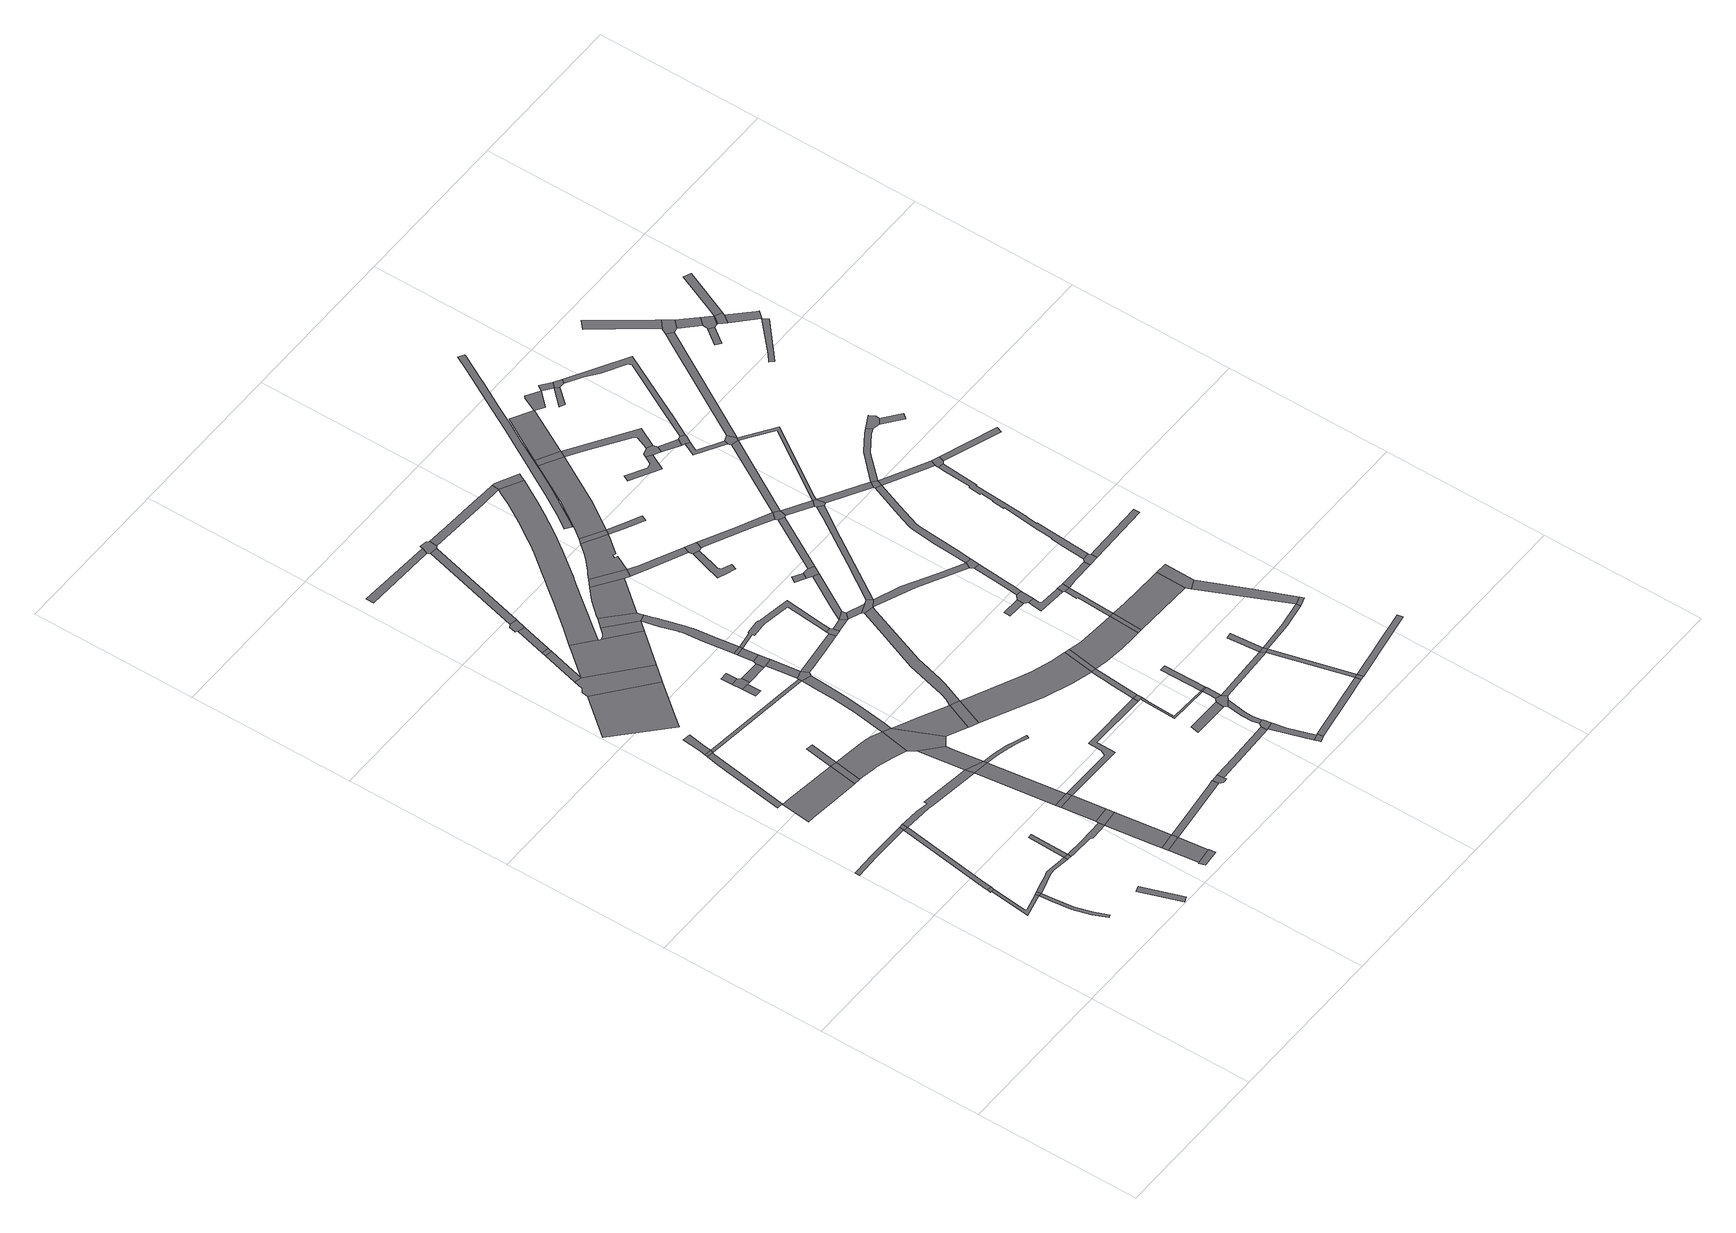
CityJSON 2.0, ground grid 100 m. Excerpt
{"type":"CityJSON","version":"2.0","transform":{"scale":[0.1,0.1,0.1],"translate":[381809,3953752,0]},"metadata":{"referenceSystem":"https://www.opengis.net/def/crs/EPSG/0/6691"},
"CityObjects":{
"road1":{"type":"Road","attributes":{"class":"1040","RoadStructureAttribute.sectionType":"1"},"geometry":[{"type":"MultiSurface","lod":"1","boundaries":[[[0,1,2,3,4,5,6,7,8]]]}]},
"road2":{"type":"Road","attributes":{"class":"1040","RoadStructureAttribute.sectionType":"4"},"geometry":[{"type":"MultiSurface","lod":"1","boundaries":[[[9,10,0,8,11,12]]]}]},
"road3":{"type":"Road","attributes":{"class":"1040","RoadStructureAttribute.sectionType":"1"},"geometry":[{"type":"MultiSurface","lod":"1","boundaries":[[[13,14,15,16,17,18,19,20,21,22]]]}]},
"road4":{"type":"Road","attributes":{"class":"1040","RoadStructureAttribute.sectionType":"4"},"geometry":[{"type":"MultiSurface","lod":"1","boundaries":[[[23,4,3,14,13]]]}]},
"road5":{"type":"Road","attributes":{"class":"1040","RoadStructureAttribute.sectionType":"1"},"geometry":[{"type":"MultiSurface","lod":"1","boundaries":[[[24,25,26,27,28,29,30,31]]]}]},
"road6":{"type":"Road","attributes":{"class":"1040","RoadStructureAttribute.sectionType":"1"},"geometry":[{"type":"MultiSurface","lod":"1","boundaries":[[[32,33,9,12,34,35]]]}]},
"road7":{"type":"Road","attributes":{"class":"1040","RoadStructureAttribute.sectionType":"1"},"geometry":[{"type":"MultiSurface","lod":"1","boundaries":[[[36,37,38,23,13,39,40,41,42,43,44]]]}]},
"road8":{"type":"Road","attributes":{"class":"1040","RoadStructureAttribute.sectionType":"1"},"geometry":[{"type":"MultiSurface","lod":"1","boundaries":[[[45,46,47,48]]]}]},
"road9":{"type":"Road","attributes":{"class":"1040","RoadStructureAttribute.sectionType":"4"},"geometry":[{"type":"MultiSurface","lod":"1","boundaries":[[[31,30,32,35,49]]]}]},
"road10":{"type":"Road","attributes":{"class":"1040","RoadStructureAttribute.sectionType":"1"},"geometry":[{"type":"MultiSurface","lod":"1","boundaries":[[[50,51,52,53,54,55]]]}]},
"road11":{"type":"Road","attributes":{"name":"都道8号","class":"1040","function":"3","usage":"1","RoadStructureAttribute.sectionType":"1"},"geometry":[{"type":"MultiSurface","lod":"1","boundaries":[[[56,57,58,59,60,61,62]]]}]},
"road12":{"type":"Road","attributes":{"class":"1040","RoadStructureAttribute.sectionType":"4"},"geometry":[{"type":"MultiSurface","lod":"1","boundaries":[[[44,43,63,64,65]]]}]},
"road13":{"type":"Road","attributes":{"class":"1040","RoadStructureAttribute.sectionType":"1"},"geometry":[{"type":"MultiSurface","lod":"1","boundaries":[[[66,44,65,67]]]}]},
"road14":{"type":"Road","attributes":{"class":"1040","RoadStructureAttribute.sectionType":"4"},"geometry":[{"type":"MultiSurface","lod":"1","boundaries":[[[68,50,55,69,70]]]}]},
"road15":{"type":"Road","attributes":{"class":"1040","RoadStructureAttribute.sectionType":"1"},"geometry":[{"type":"MultiSurface","lod":"1","boundaries":[[[71,72,68,70,73,74]]]}]},
"road16":{"type":"Road","attributes":{"class":"1040","RoadStructureAttribute.sectionType":"1"},"geometry":[{"type":"MultiSurface","lod":"1","boundaries":[[[65,64,75,76,77,78,79,80,81]]]}]},
"road17":{"type":"Road","attributes":{"class":"1040","RoadStructureAttribute.sectionType":"1"},"geometry":[{"type":"MultiSurface","lod":"1","boundaries":[[[82,83,84,85,49,35,86,87,88,89]]]}]},
"road18":{"type":"Road","attributes":{"name":"都道8号","class":"1040","function":"3","usage":"1","RoadStructureAttribute.sectionType":"4"},"geometry":[{"type":"MultiSurface","lod":"1","boundaries":[[[61,60,90,91]]]}]},
"road19":{"type":"Road","attributes":{"class":"1040","RoadStructureAttribute.sectionType":"4"},"geometry":[{"type":"MultiSurface","lod":"1","boundaries":[[[92,93,94,95,96,97]]]}]},
"road20":{"type":"Road","attributes":{"name":"都道317号","class":"1040","function":"3","usage":"2","RoadStructureAttribute.sectionType":"1"},"geometry":[{"type":"MultiSurface","lod":"1","boundaries":[[[98,99,100,101,102]]]}]},
"road21":{"type":"Road","attributes":{"class":"1040","RoadStructureAttribute.sectionType":"1"},"geometry":[{"type":"MultiSurface","lod":"1","boundaries":[[[103,104,105,106,107,94,93]]]}]},
"road22":{"type":"Road","attributes":{"class":"1040","RoadStructureAttribute.sectionType":"1"},"geometry":[{"type":"MultiSurface","lod":"1","boundaries":[[[108,61,91,109]]]}]},
"road23":{"type":"Road","attributes":{"class":"1040","RoadStructureAttribute.sectionType":"4"},"geometry":[{"type":"MultiSurface","lod":"1","boundaries":[[[110,111,105,104]]]}]},
"road24":{"type":"Road","attributes":{"class":"1040","RoadStructureAttribute.sectionType":"1"},"geometry":[{"type":"MultiSurface","lod":"1","boundaries":[[[112,78,113,111,110]]]}]},
"road25":{"type":"Road","attributes":{"class":"1040","RoadStructureAttribute.sectionType":"4"},"geometry":[{"type":"MultiSurface","lod":"1","boundaries":[[[114,115,79,78,112]]]}]},
"road26":{"type":"Road","attributes":{"name":"都道8号","class":"1040","function":"3","usage":"1","RoadStructureAttribute.sectionType":"1"},"geometry":[{"type":"MultiSurface","lod":"1","boundaries":[[[91,90,116,117,118,119,120,121,122,123,124,125]]]}]},
"road27":{"type":"Road","attributes":{"class":"1040","RoadStructureAttribute.sectionType":"1"},"geometry":[{"type":"MultiSurface","lod":"1","boundaries":[[[126,127,115,114]]]}]},
"road28":{"type":"Road","attributes":{"class":"1040","RoadStructureAttribute.sectionType":"4"},"geometry":[{"type":"MultiSurface","lod":"1","boundaries":[[[128,129,127,126,130]]]}]},
"road29":{"type":"Road","attributes":{"class":"1040","RoadStructureAttribute.sectionType":"1"},"geometry":[{"type":"MultiSurface","lod":"1","boundaries":[[[88,129,128,131,132,133]]]}]},
"road30":{"type":"Road","attributes":{"class":"1040","RoadStructureAttribute.sectionType":"1"},"geometry":[{"type":"MultiSurface","lod":"1","boundaries":[[[70,69,134,135,136]]]}]},
"road31":{"type":"Road","attributes":{"class":"1040","RoadStructureAttribute.sectionType":"1"},"geometry":[{"type":"MultiSurface","lod":"1","boundaries":[[[137,138,139,140,141]]]}]},
"road32":{"type":"Road","attributes":{"name":"都道317号","class":"1040","function":"3","usage":"2","RoadStructureAttribute.sectionType":"4"},"geometry":[{"type":"MultiSurface","lod":"1","boundaries":[[[138,142,143,98,102,144,145,139]]]}]},
"road33":{"type":"Road","attributes":{"class":"1040","RoadStructureAttribute.sectionType":"4"},"geometry":[{"type":"MultiSurface","lod":"1","boundaries":[[[89,88,133,146]]]}]},
"road34":{"type":"Road","attributes":{"class":"1040","RoadStructureAttribute.sectionType":"1"},"geometry":[{"type":"MultiSurface","lod":"1","boundaries":[[[147,148,89,146,149,150]]]}]},
"road35":{"type":"Road","attributes":{"class":"1040","RoadStructureAttribute.sectionType":"4"},"geometry":[{"type":"MultiSurface","lod":"1","boundaries":[[[151,137,141,152]]]}]},
"road36":{"type":"Road","attributes":{"class":"1040","RoadStructureAttribute.sectionType":"1"},"geometry":[{"type":"MultiSurface","lod":"1","boundaries":[[[153,154,110,104,155]]]}]},
"road37":{"type":"Road","attributes":{"name":"都道8号","class":"1040","function":"3","usage":"1","RoadStructureAttribute.sectionType":"4"},"geometry":[{"type":"MultiSurface","lod":"1","boundaries":[[[121,120,147,150,156,157]]]}]},
"road38":{"type":"Road","attributes":{"class":"1040","RoadStructureAttribute.sectionType":"1"},"geometry":[{"type":"MultiSurface","lod":"1","boundaries":[[[158,151,152,159]]]}]},
"road39":{"type":"Road","attributes":{"class":"1040","RoadStructureAttribute.sectionType":"1"},"geometry":[{"type":"MultiSurface","lod":"1","boundaries":[[[160,161,162,163]]]}]},
"road40":{"type":"Road","attributes":{"name":"都道317号","class":"1040","function":"3","usage":"2","RoadStructureAttribute.sectionType":"1"},"geometry":[{"type":"MultiSurface","lod":"1","boundaries":[[[164,165,139,145,166,167,168,169,170,171,172,173,174,175,176]]]}]},
"road41":{"type":"Road","attributes":{"class":"1040","RoadStructureAttribute.sectionType":"4"},"geometry":[{"type":"MultiSurface","lod":"1","boundaries":[[[177,178,179,158,159,180]]]}]},
"road42":{"type":"Road","attributes":{"class":"1040","RoadStructureAttribute.sectionType":"4"},"geometry":[{"type":"MultiSurface","lod":"1","boundaries":[[[181,182,161,160,183,184]]]}]},
"road43":{"type":"Road","attributes":{"class":"1040","RoadStructureAttribute.sectionType":"1"},"geometry":[{"type":"MultiSurface","lod":"1","boundaries":[[[185,186,182,181]]]}]},
"road44":{"type":"Road","attributes":{"class":"1040","RoadStructureAttribute.sectionType":"1"},"geometry":[{"type":"MultiSurface","lod":"1","boundaries":[[[146,133,187,188,189,190,191,192,193,194]]]}]},
"road45":{"type":"Road","attributes":{"class":"1040","RoadStructureAttribute.sectionType":"1"},"geometry":[{"type":"MultiSurface","lod":"1","boundaries":[[[134,195,196,197,198,199,121,157,200,201,202,203,204]]]}]},
"road46":{"type":"Road","attributes":{"name":"都道8号","class":"1040","function":"3","usage":"1","RoadStructureAttribute.sectionType":"1"},"geometry":[{"type":"MultiSurface","lod":"1","boundaries":[[[157,156,205,206,207,208]]]}]},
"road47":{"type":"Road","attributes":{"class":"1040","RoadStructureAttribute.sectionType":"1"},"geometry":[{"type":"MultiSurface","lod":"1","boundaries":[[[209,184,183,210]]]}]},
"road48":{"type":"Road","attributes":{"class":"1040","RoadStructureAttribute.sectionType":"1"},"geometry":[{"type":"MultiSurface","lod":"1","boundaries":[[[211,212,213,214]]]}]},
"road49":{"type":"Road","attributes":{"name":"都道317号","class":"1040","function":"3","usage":"2","RoadStructureAttribute.sectionType":"1"},"geometry":[{"type":"MultiSurface","lod":"1","boundaries":[[[215,216,217,218,170,169,219]]]}]},
"road50":{"type":"Road","attributes":{"class":"1040","RoadStructureAttribute.sectionType":"4"},"geometry":[{"type":"MultiSurface","lod":"1","boundaries":[[[220,221,135,134,204,222]]]}]},
"road51":{"type":"Road","attributes":{"class":"1040","RoadStructureAttribute.sectionType":"4"},"geometry":[{"type":"MultiSurface","lod":"1","boundaries":[[[223,224,153,155,225,226,227]]]}]},
"road52":{"type":"Road","attributes":{"class":"1040","RoadStructureAttribute.sectionType":"1"},"geometry":[{"type":"MultiSurface","lod":"1","boundaries":[[[228,229,230,221,220]]]}]},
"road53":{"type":"Road","attributes":{"name":"都道8号","class":"1040","function":"3","usage":"1","RoadStructureAttribute.sectionType":"4"},"geometry":[{"type":"MultiSurface","lod":"1","boundaries":[[[206,205,231,232,233]]]}]},
"road54":{"type":"Road","attributes":{"class":"1040","RoadStructureAttribute.sectionType":"4"},"geometry":[{"type":"MultiSurface","lod":"1","boundaries":[[[234,235,209,210,229,228,236]]]}]},
"road55":{"type":"Road","attributes":{"class":"1040","RoadStructureAttribute.sectionType":"1"},"geometry":[{"type":"MultiSurface","lod":"1","boundaries":[[[237,238,239,240,130,126,241,242,243]]]}]},
"road56":{"type":"Road","attributes":{"class":"1040","RoadStructureAttribute.sectionType":"1"},"geometry":[{"type":"MultiSurface","lod":"1","boundaries":[[[244,177,180,245]]]}]},
"road57":{"type":"Road","attributes":{"class":"1040","RoadStructureAttribute.sectionType":"1"},"geometry":[{"type":"MultiSurface","lod":"1","boundaries":[[[246,247,235,234,248]]]}]},
"road58":{"type":"Road","attributes":{"class":"1040","RoadStructureAttribute.sectionType":"4"},"geometry":[{"type":"MultiSurface","lod":"1","boundaries":[[[249,250,247,246,251]]]}]},
"road59":{"type":"Road","attributes":{"name":"都道317号","class":"1040","function":"3","usage":"2","RoadStructureAttribute.sectionType":"4"},"geometry":[{"type":"MultiSurface","lod":"1","boundaries":[[[252,253,215,219,254,255,256]]]}]},
"road60":{"type":"Road","attributes":{"class":"1040","RoadStructureAttribute.sectionType":"1"},"geometry":[{"type":"MultiSurface","lod":"1","boundaries":[[[257,258,259,260,261,262,263,264,254,219,265,266,267,268,269,270,250,249]]]}]},
"road61":{"type":"Road","attributes":{"class":"1040","RoadStructureAttribute.sectionType":"1"},"geometry":[{"type":"MultiSurface","lod":"1","boundaries":[[[271,272,220,222,273,274,275,276,277,278]]]}]},
"road62":{"type":"Road","attributes":{"name":"都道317号","class":"1040","function":"3","usage":"2","RoadStructureAttribute.sectionType":"1"},"geometry":[{"type":"MultiSurface","lod":"1","boundaries":[[[279,280,281,252,256,282]]]}]},
"road63":{"type":"Road","attributes":{"class":"1040","RoadStructureAttribute.sectionType":"4"},"geometry":[{"type":"MultiSurface","lod":"1","boundaries":[[[283,214,213,244,245,284,285,286]]]}]},
"road64":{"type":"Road","attributes":{"class":"1040","RoadStructureAttribute.sectionType":"1"},"geometry":[{"type":"MultiSurface","lod":"1","boundaries":[[[287,288,223,227,289]]]}]},
"road65":{"type":"Road","attributes":{"class":"1040","RoadStructureAttribute.sectionType":"1"},"geometry":[{"type":"MultiSurface","lod":"1","boundaries":[[[290,291,292,293,294,295,296,297,249,251,298,299,300,301,302,303,304,305,306,307,308]]]}]},
"road66":{"type":"Road","attributes":{"name":"都道8号","class":"1040","function":"3","usage":"1","RoadStructureAttribute.sectionType":"1"},"geometry":[{"type":"MultiSurface","lod":"1","boundaries":[[[233,232,309,310,311,312,313,314,315,316]]]}]},
"road67":{"type":"Road","attributes":{"class":"1040","RoadStructureAttribute.sectionType":"1"},"geometry":[{"type":"MultiSurface","lod":"1","boundaries":[[[317,318,319,320,321,322,323,206,233,324,325,326,327,328,329]]]}]},
"road68":{"type":"Road","attributes":{"name":"都道317号","class":"1040","function":"3","usage":"2","RoadStructureAttribute.sectionType":"1"},"geometry":[{"type":"MultiSurface","lod":"1","boundaries":[[[330,331,332,333,334,335,336,337,338,339,340,341,164,176,342,343,344,345,346,347,348,349,350,351,352]]]}]},
"road69":{"type":"Road","attributes":{"name":"都道317号","class":"1040","function":"3","usage":"2","RoadStructureAttribute.sectionType":"4"},"geometry":[{"type":"MultiSurface","lod":"1","boundaries":[[[353,279,282,354,355]]]}]},
"road70":{"type":"Road","attributes":{"class":"1040","RoadStructureAttribute.sectionType":"4"},"geometry":[{"type":"MultiSurface","lod":"1","boundaries":[[[307,356,271,278,357,358,359,308]]]}]},
"road71":{"type":"Road","attributes":{"class":"1040","RoadStructureAttribute.sectionType":"1"},"geometry":[{"type":"MultiSurface","lod":"1","boundaries":[[[360,359,358,361,362,363]]]}]},
"road72":{"type":"Road","attributes":{"class":"1040","RoadStructureAttribute.sectionType":"1"},"geometry":[{"type":"MultiSurface","lod":"1","boundaries":[[[364,365,366,367]]]}]},
"road73":{"type":"Road","attributes":{"class":"1040","RoadStructureAttribute.sectionType":"4"},"geometry":[{"type":"MultiSurface","lod":"1","boundaries":[[[237,243,368,369,370]]]}]},
"road74":{"type":"Road","attributes":{"name":"都道317号","class":"1040","function":"3","usage":"2","RoadStructureAttribute.sectionType":"1"},"geometry":[{"type":"MultiSurface","lod":"1","boundaries":[[[371,372,373,374,375,376,353,355,377,378,379,380,381,382]]]}]},
"road75":{"type":"Road","attributes":{"class":"1040","RoadStructureAttribute.sectionType":"1"},"geometry":[{"type":"MultiSurface","lod":"1","boundaries":[[[383,384,385,386,387,388,389,390,391,392]]]}]},
"road76":{"type":"Road","attributes":{"class":"1040","RoadStructureAttribute.sectionType":"4"},"geometry":[{"type":"MultiSurface","lod":"1","boundaries":[[[393,392,391,394,395,396]]]}]},
"road77":{"type":"Road","attributes":{"class":"1040","RoadStructureAttribute.sectionType":"4"},"geometry":[{"type":"MultiSurface","lod":"1","boundaries":[[[397,398,399,287,289,388,387]]]}]},
"road78":{"type":"Road","attributes":{"class":"1040","RoadStructureAttribute.sectionType":"4"},"geometry":[{"type":"MultiSurface","lod":"1","boundaries":[[[400,360,363,401]]]}]},
"road79":{"type":"Road","attributes":{"class":"1040","RoadStructureAttribute.sectionType":"1"},"geometry":[{"type":"MultiSurface","lod":"1","boundaries":[[[311,402,403,404,405,237,370,406]]]}]},
"road80":{"type":"Road","attributes":{"class":"1040","RoadStructureAttribute.sectionType":"1"},"geometry":[{"type":"MultiSurface","lod":"1","boundaries":[[[368,407,408,409,410,411,369]]]}]},
"road81":{"type":"Road","attributes":{"class":"1040","RoadStructureAttribute.sectionType":"1"},"geometry":[{"type":"MultiSurface","lod":"1","boundaries":[[[412,413,414,415,416,285,284,417,330,418]]]}]},
"road82":{"type":"Road","attributes":{"class":"1040","RoadStructureAttribute.sectionType":"1"},"geometry":[{"type":"MultiSurface","lod":"1","boundaries":[[[419,420,421,422,423,424,425,426,399,398]]]}]},
"road83":{"type":"Road","attributes":{"class":"1040","RoadStructureAttribute.sectionType":"1"},"geometry":[{"type":"MultiSurface","lod":"1","boundaries":[[[355,354,427,428,429,430,431,432,433]]]}]},
"road84":{"type":"Road","attributes":{"class":"1040","RoadStructureAttribute.sectionType":"1"},"geometry":[{"type":"MultiSurface","lod":"1","boundaries":[[[401,363,434,435]]]}]},
"road85":{"type":"Road","attributes":{"class":"1040","RoadStructureAttribute.sectionType":"4"},"geometry":[{"type":"MultiSurface","lod":"1","boundaries":[[[436,367,366,423,422,437,438]]]}]},
"road86":{"type":"Road","attributes":{"name":"都道317号","class":"1040","function":"3","usage":"2","RoadStructureAttribute.sectionType":"4"},"geometry":[{"type":"MultiSurface","lod":"1","boundaries":[[[439,440,371,382,441]]]}]},
"road87":{"type":"Road","attributes":{"name":"都道8号","class":"1040","function":"3","usage":"1","RoadStructureAttribute.sectionType":"4"},"geometry":[{"type":"MultiSurface","lod":"1","boundaries":[[[312,311,406,442]]]}]},
"road88":{"type":"Road","attributes":{"class":"1040","RoadStructureAttribute.sectionType":"4"},"geometry":[{"type":"MultiSurface","lod":"1","boundaries":[[[443,435,434,317,329,444]]]}]},
"road89":{"type":"Road","attributes":{"class":"1040","RoadStructureAttribute.sectionType":"1"},"geometry":[{"type":"MultiSurface","lod":"1","boundaries":[[[445,446,360,400,447,448]]]}]},
"road90":{"type":"Road","attributes":{"class":"1040","RoadStructureAttribute.sectionType":"1"},"geometry":[{"type":"MultiSurface","lod":"1","boundaries":[[[449,408,450,451,436,438,452,453]]]}]},
"road91":{"type":"Road","attributes":{"class":"1040","RoadStructureAttribute.sectionType":"1"},"geometry":[{"type":"MultiSurface","lod":"1","boundaries":[[[454,455,456,457,458,459,460,461,462,463]]]}]},
"road92":{"type":"Road","attributes":{"class":"1040","RoadStructureAttribute.sectionType":"4"},"geometry":[{"type":"MultiSurface","lod":"1","boundaries":[[[464,409,408,449]]]}]},
"road93":{"type":"Road","attributes":{"class":"1040","RoadStructureAttribute.sectionType":"1"},"geometry":[{"type":"MultiSurface","lod":"1","boundaries":[[[465,466,409,464]]]}]},
"road94":{"type":"Road","attributes":{"class":"1040","RoadStructureAttribute.sectionType":"1"},"geometry":[{"type":"MultiSurface","lod":"1","boundaries":[[[467,468,469,470]]]}]},
"road95":{"type":"Road","attributes":{"class":"1040","RoadStructureAttribute.sectionType":"4"},"geometry":[{"type":"MultiSurface","lod":"1","boundaries":[[[431,430,454,463,471,472,473]]]}]},
"road96":{"type":"Road","attributes":{"class":"1040","RoadStructureAttribute.sectionType":"4"},"geometry":[{"type":"MultiSurface","lod":"1","boundaries":[[[470,469,445,448,474,475]]]}]},
"road97":{"type":"Road","attributes":{"class":"1040","RoadStructureAttribute.sectionType":"1"},"geometry":[{"type":"MultiSurface","lod":"1","boundaries":[[[441,382,476,477,478,479]]]}]},
"road98":{"type":"Road","attributes":{"class":"1040","RoadStructureAttribute.sectionType":"1"},"geometry":[{"type":"MultiSurface","lod":"1","boundaries":[[[480,393,396,481,482]]]}]},
"road99":{"type":"Road","attributes":{"name":"都道8号","class":"1040","function":"3","usage":"1","RoadStructureAttribute.sectionType":"1"},"geometry":[{"type":"MultiSurface","lod":"1","boundaries":[[[442,406,483,484,485,486,487,488,489,490]]]}]},
"road100":{"type":"Road","attributes":{"class":"1040","RoadStructureAttribute.sectionType":"1"},"geometry":[{"type":"MultiSurface","lod":"1","boundaries":[[[491,438,437,492]]]}]},
"road101":{"type":"Road","attributes":{"name":"都道317号","class":"1040","function":"3","usage":"2","RoadStructureAttribute.sectionType":"1"},"geometry":[{"type":"MultiSurface","lod":"1","boundaries":[[[493,494,495,496,497,439,441,498,499,500,501,502,503]]]}]},
"road102":{"type":"Road","attributes":{"name":"都道317号","class":"1040","function":"3","usage":"2","RoadStructureAttribute.sectionType":"4"},"geometry":[{"type":"MultiSurface","lod":"1","boundaries":[[[418,330,352,504,505,506,507]]]}]},
"road103":{"type":"Road","attributes":{"class":"1040","RoadStructureAttribute.sectionType":"1"},"geometry":[{"type":"MultiSurface","lod":"1","boundaries":[[[508,509,444,329,510,511,512,513,514,515]]]}]},
"road104":{"type":"Road","attributes":{"class":"1040","RoadStructureAttribute.sectionType":"1"},"geometry":[{"type":"MultiSurface","lod":"1","boundaries":[[[516,517,518,519]]]}]},
"road105":{"type":"Road","attributes":{"class":"1040","RoadStructureAttribute.sectionType":"1"},"geometry":[{"type":"MultiSurface","lod":"1","boundaries":[[[472,471,520,521,522,523,524]]]}]},
"road106":{"type":"Road","attributes":{"class":"1040","RoadStructureAttribute.sectionType":"1"},"geometry":[{"type":"MultiSurface","lod":"1","boundaries":[[[525,526,527,475,474,528]]]}]},
"road107":{"type":"Road","attributes":{"class":"1040","RoadStructureAttribute.sectionType":"1"},"geometry":[{"type":"MultiSurface","lod":"1","boundaries":[[[529,530,531,443,444,532,533]]]}]},
"road108":{"type":"Road","attributes":{"class":"1040","RoadStructureAttribute.sectionType":"4"},"geometry":[{"type":"MultiSurface","lod":"1","boundaries":[[[534,519,518,535,536,537]]]}]},
"road109":{"type":"Road","attributes":{"name":"都道8号","class":"1040","function":"3","usage":"1","RoadStructureAttribute.sectionType":"4"},"geometry":[{"type":"MultiSurface","lod":"1","boundaries":[[[487,486,538,539]]]}]},
"road110":{"type":"Road","attributes":{"class":"1040","RoadStructureAttribute.sectionType":"1"},"geometry":[{"type":"MultiSurface","lod":"1","boundaries":[[[535,540,541,542,543,544,545,546,536]]]}]},
"road111":{"type":"Road","attributes":{"class":"1040","RoadStructureAttribute.sectionType":"4"},"geometry":[{"type":"MultiSurface","lod":"1","boundaries":[[[547,480,482,548]]]}]},
"road112":{"type":"Road","attributes":{"class":"1040","RoadStructureAttribute.sectionType":"1"},"geometry":[{"type":"MultiSurface","lod":"1","boundaries":[[[549,492,480,547]]]}]},
"road113":{"type":"Road","attributes":{"class":"1040","RoadStructureAttribute.sectionType":"4"},"geometry":[{"type":"MultiSurface","lod":"1","boundaries":[[[550,491,492,549]]]}]},
"road114":{"type":"Road","attributes":{"class":"1040","RoadStructureAttribute.sectionType":"1"},"geometry":[{"type":"MultiSurface","lod":"1","boundaries":[[[551,552,491,550]]]}]},
"road115":{"type":"Road","attributes":{"class":"1040","RoadStructureAttribute.sectionType":"1"},"geometry":[{"type":"MultiSurface","lod":"1","boundaries":[[[553,554,555,534,537,556,557,558]]]}]},
"road116":{"type":"Road","attributes":{"class":"1040","RoadStructureAttribute.sectionType":"1"},"geometry":[{"type":"MultiSurface","lod":"1","boundaries":[[[559,560,561,487,539,562]]]}]},
"road117":{"type":"Road","attributes":{"name":"都道317号","class":"1040","function":"3","usage":"2","RoadStructureAttribute.sectionType":"4"},"geometry":[{"type":"MultiSurface","lod":"1","boundaries":[[[563,493,503,564]]]}]},
"road118":{"type":"Road","attributes":{"class":"1040","RoadStructureAttribute.sectionType":"4"},"geometry":[{"type":"MultiSurface","lod":"1","boundaries":[[[543,542,559,562,565,566]]]}]},
"road119":{"type":"Road","attributes":{"class":"1040","RoadStructureAttribute.sectionType":"4"},"geometry":[{"type":"MultiSurface","lod":"1","boundaries":[[[523,522,525,528,567,568]]]}]},
"road120":{"type":"Road","attributes":{"class":"1040","RoadStructureAttribute.sectionType":"4"},"geometry":[{"type":"MultiSurface","lod":"1","boundaries":[[[515,514,569,553,558,570]]]}]},
"road121":{"type":"Road","attributes":{"class":"1040","usage":"2","RoadStructureAttribute.sectionType":"1"},"geometry":[{"type":"MultiSurface","lod":"1","boundaries":[[[571,572,573,574,575,576,577,578,579,580,581,582,583,584,585,586,587,588,589,590,591,592,593,594,595,596,597]]]}]},
"road122":{"type":"Road","attributes":{"name":"都道8号","class":"1040","function":"3","usage":"1","RoadStructureAttribute.sectionType":"1"},"geometry":[{"type":"MultiSurface","lod":"1","boundaries":[[[539,538,598,599,600,601,602]]]}]},
"road123":{"type":"Road","attributes":{"class":"1040","RoadStructureAttribute.sectionType":"1"},"geometry":[{"type":"MultiSurface","lod":"1","boundaries":[[[603,604,605,606,607,608,609]]]}]},
"road124":{"type":"Road","attributes":{"class":"1040","RoadStructureAttribute.sectionType":"1"},"geometry":[{"type":"MultiSurface","lod":"1","boundaries":[[[568,567,610,611]]]}]},
"road125":{"type":"Road","attributes":{"class":"1040","RoadStructureAttribute.sectionType":"1"},"geometry":[{"type":"MultiSurface","lod":"1","boundaries":[[[612,613,614,565,562,615,616,617]]]}]},
"road126":{"type":"Road","attributes":{"class":"1040","RoadStructureAttribute.sectionType":"1"},"geometry":[{"type":"MultiSurface","lod":"1","boundaries":[[[618,619,550,549,620,621]]]}]},
"road127":{"type":"Road","attributes":{"name":"都道317号","class":"1040","function":"3","usage":"2","RoadStructureAttribute.sectionType":"1"},"geometry":[{"type":"MultiSurface","lod":"1","boundaries":[[[622,623,563,564,624,625]]]}]},
"road128":{"type":"Road","attributes":{"class":"1040","RoadStructureAttribute.sectionType":"4"},"geometry":[{"type":"MultiSurface","lod":"1","boundaries":[[[611,610,529,533,626,627]]]}]},
"road129":{"type":"Road","attributes":{"class":"1040","RoadStructureAttribute.sectionType":"1"},"geometry":[{"type":"MultiSurface","lod":"1","boundaries":[[[628,547,548,629,630]]]}]},
"road130":{"type":"Road","attributes":{"class":"1040","RoadStructureAttribute.sectionType":"1"},"geometry":[{"type":"MultiSurface","lod":"1","boundaries":[[[631,632,564,503,633,634,635,636,637]]]}]},
"road131":{"type":"Road","attributes":{"class":"1040","RoadStructureAttribute.sectionType":"1"},"geometry":[{"type":"MultiSurface","lod":"1","boundaries":[[[638,639,640,641,642,643,644,515,570,645,646,647,648,649]]]}]},
"road132":{"type":"Road","attributes":{"class":"1040","RoadStructureAttribute.sectionType":"4"},"geometry":[{"type":"MultiSurface","lod":"1","boundaries":[[[636,650,651,609,608,652,653,637]]]}]},
"road133":{"type":"Road","attributes":{"class":"1040","RoadStructureAttribute.sectionType":"1"},"geometry":[{"type":"MultiSurface","lod":"1","boundaries":[[[654,655,656,523,568,657]]]}]},
"road134":{"type":"Road","attributes":{"class":"1040","RoadStructureAttribute.sectionType":"4"},"geometry":[{"type":"MultiSurface","lod":"1","boundaries":[[[658,659,660,612,617,661,662]]]}]},
"road135":{"type":"Road","attributes":{"name":"都道8号","class":"1040","function":"3","usage":"1","RoadStructureAttribute.sectionType":"4"},"geometry":[{"type":"MultiSurface","lod":"1","boundaries":[[[600,599,663,664,665]]]}]},
"road136":{"type":"Road","attributes":{"class":"1040","RoadStructureAttribute.sectionType":"1"},"geometry":[{"type":"MultiSurface","lod":"1","boundaries":[[[627,626,666,667]]]}]},
"road137":{"type":"Road","attributes":{"class":"1040","RoadStructureAttribute.sectionType":"1"},"geometry":[{"type":"MultiSurface","lod":"1","boundaries":[[[668,669,664,663,618,670]]]}]},
"road138":{"type":"Road","attributes":{"class":"1040","RoadStructureAttribute.sectionType":"1"},"geometry":[{"type":"MultiSurface","lod":"1","boundaries":[[[653,652,671,672]]]}]},
"road139":{"type":"Road","attributes":{"class":"1040","RoadStructureAttribute.sectionType":"4"},"geometry":[{"type":"MultiSurface","lod":"1","boundaries":[[[670,618,621,673,674]]]}]},
"road140":{"type":"Road","attributes":{"class":"1040","RoadStructureAttribute.sectionType":"1"},"geometry":[{"type":"MultiSurface","lod":"1","boundaries":[[[675,676,677,678,679,680]]]}]},
"road141":{"type":"Road","attributes":{"class":"1040","RoadStructureAttribute.sectionType":"4"},"geometry":[{"type":"MultiSurface","lod":"1","boundaries":[[[681,672,671,675,680,682,683]]]}]},
"road142":{"type":"Road","attributes":{"class":"1040","RoadStructureAttribute.sectionType":"1"},"geometry":[{"type":"MultiSurface","lod":"1","boundaries":[[[684,685,686,625,687,688]]]}]},
"road143":{"type":"Road","attributes":{"class":"1040","RoadStructureAttribute.sectionType":"4"},"geometry":[{"type":"MultiSurface","lod":"1","boundaries":[[[667,666,638,649,689]]]}]},
"road144":{"type":"Road","attributes":{"class":"1040","RoadStructureAttribute.sectionType":"1"},"geometry":[{"type":"MultiSurface","lod":"1","boundaries":[[[690,657,691,611,627,692,693,694]]]}]},
"road145":{"type":"Road","attributes":{"class":"1040","RoadStructureAttribute.sectionType":"1"},"geometry":[{"type":"MultiSurface","lod":"1","boundaries":[[[695,696,697,698]]]}]},
"road146":{"type":"Road","attributes":{"class":"1040","RoadStructureAttribute.sectionType":"4"},"geometry":[{"type":"MultiSurface","lod":"1","boundaries":[[[699,678,677,654,657,690]]]}]},
"road147":{"type":"Road","attributes":{"class":"1040","RoadStructureAttribute.sectionType":"1"},"geometry":[{"type":"MultiSurface","lod":"1","boundaries":[[[700,701,702,703,704,705,706,707,708,709,710,711,712,713,714,660,659,715,716,717,718,719,720,721]]]}]},
"road148":{"type":"Road","attributes":{"class":"1040","RoadStructureAttribute.sectionType":"1"},"geometry":[{"type":"MultiSurface","lod":"1","boundaries":[[[722,723,662,661,724]]]}]},
"road149":{"type":"Road","attributes":{"class":"1040","RoadStructureAttribute.sectionType":"1"},"geometry":[{"type":"MultiSurface","lod":"1","boundaries":[[[725,688,695,726]]]}]},
"road150":{"type":"Road","attributes":{"class":"1040","RoadStructureAttribute.sectionType":"1"},"geometry":[{"type":"MultiSurface","lod":"1","boundaries":[[[689,649,727,728,729,730]]]}]},
"road151":{"type":"Road","attributes":{"class":"1040","RoadStructureAttribute.sectionType":"4"},"geometry":[{"type":"MultiSurface","lod":"1","boundaries":[[[726,695,698,731,732,733]]]}]},
"road152":{"type":"Road","attributes":{"class":"1040","RoadStructureAttribute.sectionType":"1"},"geometry":[{"type":"MultiSurface","lod":"1","boundaries":[[[734,735,736,667,689,737,738,739,740]]]}]},
"road153":{"type":"Road","attributes":{"class":"1040","RoadStructureAttribute.sectionType":"1"},"geometry":[{"type":"MultiSurface","lod":"1","boundaries":[[[732,731,741,742,743,744,745,681,683,746,747,748,749]]]}]},
"road154":{"type":"Road","attributes":{"class":"1040","RoadStructureAttribute.sectionType":"4"},"geometry":[{"type":"MultiSurface","lod":"1","boundaries":[[[730,729,750,700,721,751,752]]]}]},
"road155":{"type":"Road","attributes":{"class":"1040","RoadStructureAttribute.sectionType":"1"},"geometry":[{"type":"MultiSurface","lod":"1","boundaries":[[[753,754,699,690,755]]]}]},
"road156":{"type":"Road","attributes":{"class":"1040","RoadStructureAttribute.sectionType":"4"},"geometry":[{"type":"MultiSurface","lod":"1","boundaries":[[[756,734,740,757,758,759]]]}]},
"road157":{"type":"Road","attributes":{"class":"1040","RoadStructureAttribute.sectionType":"1"},"geometry":[{"type":"MultiSurface","lod":"1","boundaries":[[[752,751,760,761,762]]]}]},
"road158":{"type":"Road","attributes":{"class":"1040","RoadStructureAttribute.sectionType":"1"},"geometry":[{"type":"MultiSurface","lod":"1","boundaries":[[[758,757,763,764,765]]]}]},
"road159":{"type":"Road","attributes":{"class":"1040","RoadStructureAttribute.sectionType":"1"},"geometry":[{"type":"MultiSurface","lod":"1","boundaries":[[[766,767,768,769,770,771,772,773,774,775]]]}]},
"road160":{"type":"Road","attributes":{"class":"1040","RoadStructureAttribute.sectionType":"4"},"geometry":[{"type":"MultiSurface","lod":"1","boundaries":[[[772,771,753,755,776,777,778]]]}]},
"road161":{"type":"Road","attributes":{"class":"1040","RoadStructureAttribute.sectionType":"1"},"geometry":[{"type":"MultiSurface","lod":"1","boundaries":[[[779,780,781,782]]]}]},
"road162":{"type":"Road","attributes":{"class":"1040","RoadStructureAttribute.sectionType":"1"},"geometry":[{"type":"MultiSurface","lod":"1","boundaries":[[[777,776,783,784,785]]]}]},
"road163":{"type":"Road","attributes":{"class":"1040","RoadStructureAttribute.sectionType":"1"},"geometry":[{"type":"MultiSurface","lod":"1","boundaries":[[[786,787,788,789,790]]]}]},
"road164":{"type":"Road","attributes":{"class":"1040","RoadStructureAttribute.sectionType":"4"},"geometry":[{"type":"MultiSurface","lod":"1","boundaries":[[[784,783,791,779,782,792,793]]]}]},
"road165":{"type":"Road","attributes":{"class":"1040","RoadStructureAttribute.sectionType":"1"},"geometry":[{"type":"MultiSurface","lod":"1","boundaries":[[[793,792,794,795]]]}]},
"road166":{"type":"Road","attributes":{"class":"1040","RoadStructureAttribute.sectionType":"4"},"geometry":[{"type":"MultiSurface","lod":"1","boundaries":[[[795,794,796,797,798]]]}]},
"road167":{"type":"Road","attributes":{"class":"1040","RoadStructureAttribute.sectionType":"1"},"geometry":[{"type":"MultiSurface","lod":"1","boundaries":[[[797,796,786,799,800]]]}]},
"road168":{"type":"Road","attributes":{"class":"1040","RoadStructureAttribute.sectionType":"1"},"geometry":[{"type":"MultiSurface","lod":"1","boundaries":[[[801,802,795,798,803]]]}]}
},
"vertices":[
[310,858,0],[283,608,0],[427,643,0],[430,644,0],[427,663,0],[423,662,0],[316,636,0],[307,644,0],[330,857,0],
[306,881,0],[304,859,0],[331,861,0],[334,879,0],
[448,643,0],[431,639,0],[437,578,0],[451,450,0],[481,342,0],[518,260,0],[534,268,0],[501,350,0],[472,451,0],[456,580,0],
[444,668,0],
[389,1506,0],[154,1509,0],[24,1506,0],[5,1505,0],[6,1477,0],[154,1481,0],[396,1478,0],[397,1506,0],
[395,1473,0],[308,893,0],[341,926,0],[422,1472,0],
[587,706,0],[554,697,0],[490,680,0],[497,656,0],[560,673,0],[593,682,0],[623,684,0],[724,671,0],[725,693,0],
[780,265,0],[747,254,0],[834,6,0],[866,20,0],
[423,1506,0],
[220,2599,0],[207,2527,0],[195,2458,0],[140,2097,0],[178,2095,0],[256,2594,0],
[177,2089,0],[156,1909,0],[194,1906,0],[356,1888,0],[509,1872,0],[537,2043,0],[222,2085,0],
[731,670,0],[751,668,0],[751,692,0],
[731,925,0],[753,925,0],
[223,2617,0],[261,2594,0],[264,2612,0],
[244,2770,0],[232,2663,0],[274,2672,0],[290,2763,0],
[773,666,0],[904,662,0],[920,651,0],[1028,656,0],[1023,688,0],[870,687,0],[757,691,0],
[618,1507,0],[615,1488,0],[539,1500,0],[450,1505,0],[593,1460,0],[612,1457,0],[933,1413,0],[923,1465,0],
[550,1868,0],[577,2037,0],
[1207,90,0],[1203,121,0],[1101,108,0],[1094,106,0],[1108,70,0],[1208,80,0],
[202,3349,0],[14,3117,0],[304,2839,0],[357,2907,0],[508,3094,0],
[1201,134,0],[1180,297,0],[1078,285,0],[1089,204,0],[1098,129,0],
[563,2215,0],[603,2210,0],
[1175,334,0],[1073,321,0],
[1131,665,0],[1066,369,0],
[1125,714,0],[1025,707,0],
[572,1866,0],[643,1853,0],[677,1848,0],[778,1818,0],[855,1788,0],[886,1969,0],[862,1981,0],[831,1995,0],[797,2005,0],[757,2013,0],
[1099,914,0],[998,910,0],
[1090,945,0],[994,943,0],[1096,944,0],
[1083,996,0],[1068,1108,0],[1028,1403,0],
[937,2515,0],[934,2534,0],[740,2556,0],
[306,3691,0],[246,3463,0],[288,3452,0],[316,3558,0],[349,3683,0],
[230,3404,0],[208,3387,0],[563,3160,0],[587,3190,0],
[1026,1424,0],
[884,1744,0],[892,1685,0],[1004,1588,0],[997,1645,0],
[312,3716,0],[355,3708,0],
[1607,387,0],[1572,383,0],[1610,350,0],
[1054,1686,0],[935,1945,0],
[361,3904,0],[404,3893,0],
[753,2727,0],[708,2726,0],[710,2646,0],[755,2647,0],
[436,3633,0],[414,3606,0],[600,3206,0],[612,3220,0],[713,3341,0],[745,3380,0],[567,3524,0],[563,3524,0],[560,3525,0],[557,3527,0],[555,3529,0],[554,3533,0],[555,3536,0],
[378,3968,0],[358,3956,0],[351,3917,0],[421,3958,0],
[751,2792,0],[706,2791,0],[770,2727,0],[767,2777,0],
[749,2862,0],[704,2861,0],
[1101,1392,0],[1180,1373,0],[1229,1355,0],[1296,1330,0],[1303,1348,0],[1236,1374,0],[1186,1392,0],[1104,1411,0],
[937,2513,0],[932,2423,0],[928,2312,0],[917,2168,0],[888,1978,0],[943,1993,0],[969,2179,0],[977,2269,0],[986,2388,0],[991,2496,0],
[1172,1628,0],[1243,1796,0],[1072,1879,0],[1010,1910,0],
[895,2776,0],[898,2726,0],
[87,4674,0],[89,4629,0],[530,4607,0],[546,4644,0],
[630,3573,0],[601,3540,0],[590,3532,0],[577,3526,0],[789,3435,0],
[987,2557,0],[937,2541,0],[1006,2517,0],
[1654,389,0],[1608,387,0],[1632,332,0],[1658,334,0],[1657,351,0],
[963,2732,0],[912,2726,0],[928,2620,0],
[1194,1618,0],[1230,1600,0],[1297,1771,0],
[953,2802,0],[902,2797,0],[959,2759,0],
[1836,1054,0],[1445,1056,0],[1444,977,0],[1424,940,0],[1474,910,0],[1475,1028,0],[1834,1022,0],
[541,4590,0],[586,4586,0],
[941,2895,0],[890,2889,0],[941,2888,0],
[940,2914,0],[887,2909,0],[943,2895,0],
[675,3625,0],[671,3620,0],[834,3447,0],[833,3449,0],[825,3485,0],
[926,3018,0],[924,3033,0],[915,3104,0],[905,3184,0],[901,3205,0],[896,3231,0],[852,3383,0],[848,3400,0],[815,3328,0],[843,3241,0],[847,3227,0],[848,3223,0],[852,3204,0],[863,3089,0],
[1286,2593,0],[1278,2592,0],[1039,2521,0],[1096,2528,0],[1159,2536,0],[1224,2545,0],[1289,2554,0],[1293,2554,0],
[827,3784,0],[759,3723,0],[685,3637,0],[984,3678,0],
[551,4663,0],[602,4597,0],[606,4642,0],[593,4657,0],
[2059,402,0],[1793,393,0],[2061,364,0],
[1322,2657,0],[1338,2802,0],[1350,2904,0],[1145,2938,0],[1145,2941,0],[1129,2944,0],[1049,2938,0],[1049,2930,0],[1051,2912,0],[1052,2898,0],[1127,2904,0],[1138,2902,0],[1139,2905,0],[1314,2876,0],[1306,2801,0],[1301,2733,0],[1290,2626,0],[1288,2612,0],[1317,2611,0],
[1572,1433,0],[1743,1370,0],[1860,1337,0],[1889,1528,0],[1803,1548,0],[1686,1588,0],[1607,1623,0],[1307,1766,0],
[1508,2527,0],[1448,2373,0],[1347,2117,0],[1301,1952,0],[1281,1877,0],[1279,1869,0],[1264,1833,0],[1353,1907,0],[1365,1944,0],[1401,2082,0],[1410,2113,0],[1463,2249,0],[1568,2519,0],
[1109,4567,0],[1098,4548,0],[1056,4469,0],[985,4350,0],[925,4258,0],[894,4212,0],[855,4158,0],[751,4027,0],[725,3993,0],[711,3975,0],[628,3869,0],[514,3724,0],[556,3539,0],[742,3777,0],[824,3881,0],[839,3899,0],[860,3926,0],[950,4044,0],[1031,4158,0],[1038,4168,0],[1108,4277,0],[1155,4352,0],[1239,4499,0],
[870,3822,0],[1012,3662,0],[1041,3705,0],
[1288,2610,0],[1295,2555,0],[1332,2560,0],[1326,2597,0],
[1396,2608,0],[1343,2562,0],[1395,2569,0],[1423,2574,0],
[1847,695,0],[1839,644,0],[2059,640,0],[2066,693,0],
[1854,1022,0],[1866,1021,0],[1868,1052,0],
[1048,4000,0],[1004,3947,0],[978,3920,0],[915,3862,0],[900,3849,0],[882,3833,0],[1088,3796,0],[1069,3805,0],[1083,3822,0],[1097,3815,0],[1175,3912,0],[1184,3924,0],
[2180,140,0],[2164,184,0],[2130,293,0],[2115,364,0],[2113,373,0],[2069,364,0],[2128,172,0],[2144,129,0],[2145,126,0],[2181,138,0],
[2187,139,0],[2157,94,0],[2158,91,0],[2192,104,0],
[2103,422,0],[2102,427,0],[2074,421,0],
[1451,2633,0],[1454,2606,0],
[1855,1302,0],[1854,1268,0],[1846,1188,0],[1840,1119,0],[1889,1331,0],
[1845,799,0],[2084,790,0],[2084,800,0],[1855,809,0],[1862,975,0],
[1057,4614,0],[999,4618,0],[877,4626,0],[738,4634,0],[680,4638,0],[982,4571,0],[1112,4611,0],
[2094,464,0],[2093,492,0],[2094,531,0],[2113,649,0],[2075,622,0],[2069,577,0],[2064,532,0],[2066,460,0],
[1038,3648,0],[1092,3623,0],[1298,3526,0],[1323,3514,0],[1340,3552,0],[1163,3638,0],[1096,3670,0],
[1500,2544,0],[1564,2566,0],
[2084,709,0],[2134,668,0],[2117,699,0],
[1070,4027,0],[1064,4019,0],[1204,3952,0],
[1920,1521,0],
[1590,2575,0],[1612,2547,0],
[1561,2896,0],[1443,2692,0],[1586,2863,0],[1595,2878,0],
[2118,790,0],[2085,742,0],[2085,721,0],[2119,720,0],[2119,743,0],
[1329,3487,0],[1296,3381,0],[1268,3288,0],[1316,3270,0],[1373,3248,0],[1388,3285,0],[1330,3307,0],[1322,3332,0],[1334,3369,0],[1365,3475,0],
[2118,800,0],
[2113,1055,0],[2079,1054,0],
[1495,2981,0],[1475,2947,0],[1531,2914,0],[1551,2948,0],
[1388,3481,0],[1403,3522,0],[1398,3524,0],
[1624,2929,0],[1591,2947,0],
[1264,3883,0],[1378,3826,0],[1393,3857,0],[1279,3914,0],
[2623,210,0],[2484,152,0],[2630,176,0],
[1970,1318,0],[2087,1306,0],[2179,1303,0],[2222,1302,0],[2233,1486,0],[2191,1488,0],[1999,1503,0],[1925,1520,0],
[2480,715,0],[2497,684,0],
[1362,4499,0],[1228,4259,0],[1122,4096,0],[1121,4095,0],[1087,4049,0],[1221,3976,0],[1272,4051,0],[1327,4136,0],[1406,4275,0],[1473,4389,0],[1493,4426,0],
[1246,4513,0],[1248,4516,0],[1262,4542,0],[1132,4610,0],
[1957,2383,0],[1770,2485,0],[1589,2511,0],[1812,2419,0],[1888,2377,0],[1945,2347,0],[2082,2274,0],[2101,2308,0],
[1936,1947,0],[1935,1907,0],[2045,1903,0],[2047,1943,0],
[1406,3473,0],[1674,3341,0],[1772,3289,0],[1805,3326,0],[1602,3421,0],
[1779,3272,0],[1631,3016,0],[1594,2952,0],[1812,3254,0],
[1968,3163,0],[1926,3091,0],[1743,2808,0],[1867,2940,0],[2001,3140,0],
[2071,1965,0],[2064,1885,0],[2100,1882,0],[2107,1962,0],
[2249,1301,0],[2257,1485,0],
[2060,1847,0],[2055,1797,0],[2229,1786,0],[2231,1821,0],[2224,1821,0],[2111,1829,0],[2097,1842,0],
[2648,214,0],[2655,180,0],
[2521,692,0],
[2515,717,0],
[2496,912,0],[2461,908,0],
[2096,2250,0],[2085,2107,0],[2074,1990,0],[2111,2001,0],[2117,2070,0],[2133,2247,0],
[2238,1777,0],[2235,1700,0],[2243,1700,0],[2270,1773,0],
[1383,4536,0],[1513,4463,0],
[2273,1818,0],[2270,1818,0],
[1828,3259,0],[1838,3300,0],
[2088,2270,0],[2139,2305,0],
[1739,5280,0],[1694,5195,0],[1604,5030,0],[1546,4925,0],[1467,4779,0],[1402,4665,0],[1337,4548,0],[1288,4466,0],[1219,4348,0],[1182,4285,0],[1144,4224,0],[1112,4176,0],[1082,4131,0],[1119,4106,0],[1124,4113,0],[1127,4117,0],[1164,4174,0],[1216,4255,0],[1269,4341,0],[1339,4465,0],[1449,4670,0],[1512,4781,0],[1580,4904,0],[1672,5071,0],[1684,5094,0],[1770,5251,0],[1774,5260,0],
[2342,1298,0],[2619,1288,0],[2624,1471,0],[2584,1472,0],[2349,1478,0],
[1713,4037,0],[1683,4031,0],[1566,4096,0],[1547,4061,0],[1718,3966,0],[1770,4063,0],[1738,4084,0],
[1964,3176,0],[1994,3207,0],
[2464,1818,0],[2385,1817,0],[2330,1816,0],[2300,1776,0],[2332,1780,0],[2465,1782,0],
[2863,756,0],[2709,732,0],[2712,707,0],[2866,732,0],
[1542,4813,0],[1398,4563,0],[1596,4615,0],[1665,4742,0],
[2020,3143,0],[2010,3197,0],
[3107,290,0],[2975,233,0],[3113,256,0],
[1887,4220,0],[1610,4400,0],[1586,4365,0],[1814,4215,0],[1823,4195,0],[1790,4118,0],[1825,4103,0],
[2253,2995,0],[2159,2756,0],[2135,2689,0],[2129,2657,0],[2124,2601,0],[2115,2523,0],[2110,2419,0],[2145,2377,0],[2167,2649,0],[2173,2676,0],[2223,2815,0],[2289,2979,0],
[1789,4114,0],[1748,4104,0],[1812,4039,0],[1832,4076,0],
[2066,3775,0],[2041,3731,0],[1825,3360,0],[2111,3764,0],
[2520,1827,0],[2520,1832,0],[2480,1832,0],[2528,1783,0],[2527,1819,0],
[2632,1260,0],[2692,1286,0],[2694,1469,0],
[2251,3007,0],[2274,3039,0],
[2887,831,0],[2817,1003,0],[2912,774,0],
[1913,3981,0],[1934,4019,0],
[2874,733,0],[2923,749,0],
[1930,3972,0],[1891,3893,0],[2061,3794,0],[2069,3819,0],[1925,3902,0],[1956,3958,0],
[1957,4023,0],[1977,3997,0],[1983,4008,0],
[1719,4841,0],[1714,4833,0],[1708,4831,0],[1716,4708,0],[1800,4792,0],
[2300,3014,0],
[2122,3778,0],[2287,3642,0],[2023,3217,0],[2294,3620,0],[2312,3647,0],
[1854,4749,0],[1763,4652,0],[1794,4637,0],[1874,4730,0],
[2103,3832,0],
[2561,2813,0],[2557,2765,0],[2553,2671,0],[2547,2604,0],[2540,2604,0],[2535,2530,0],[2541,2530,0],[2536,2449,0],[2530,2449,0],[2525,2374,0],[2531,2374,0],[2507,2159,0],[2500,2047,0],[2494,2048,0],[2490,1987,0],[2543,2174,0],[2538,2174,0],[2544,2243,0],[2548,2243,0],[2571,2585,0],[2577,2584,0],[2595,2810,0],
[2912,1825,0],[2574,1820,0],[2912,1789,0],
[1823,4825,0],[1881,4778,0],
[2529,2855,0],[2560,2839,0],[2563,2838,0],[2575,2872,0],
[1908,4728,0],[1926,4750,0],[1888,4773,0],
[2564,3280,0],[2531,3263,0],[2422,3191,0],[2437,3159,0],[2548,3233,0],[2564,3240,0],[2580,3248,0],
[2005,4671,0],[2076,4617,0],[2214,4537,0],[2221,4517,0],[2050,4198,0],[2044,4124,0],[2138,4302,0],[2224,4465,0],[2267,4552,0],
[2562,2822,0],[2612,2821,0],[2623,2855,0],
[2497,4504,0],[2463,4447,0],[2531,4475,0],
[2645,3321,0],[2627,3240,0],[2661,3265,0],[2664,3288,0],
[2640,2811,0],[2953,2698,0],[2965,2732,0],
[2636,3234,0],[2738,3151,0],[2763,3182,0],
[2319,4912,0],[2273,4871,0],[2331,4792,0],[2374,4736,0],[2497,4567,0],[2517,4539,0],[2563,4580,0],[2545,4603,0],[2422,4771,0],[2380,4828,0],
[2562,4480,0],[2606,4523,0],[2599,4529,0],
[2653,4350,0],[2582,4253,0],[2614,4230,0],[2684,4325,0],
[2657,4382,0],[2696,4428,0],[2639,4488,0],
[2874,4164,0],[2692,3993,0],[2650,3957,0],[2669,3933,0],[2896,4131,0],
[2656,4355,0],[2706,4330,0],[2744,4377,0],
[2710,4326,0],[2747,4374,0],
[2747,4290,0],[2782,4337,0],[2789,4352,0],
[2910,4205,0],[2900,4214,0],
[2874,4663,0],[2764,4413,0],[2917,4644,0]
]}
